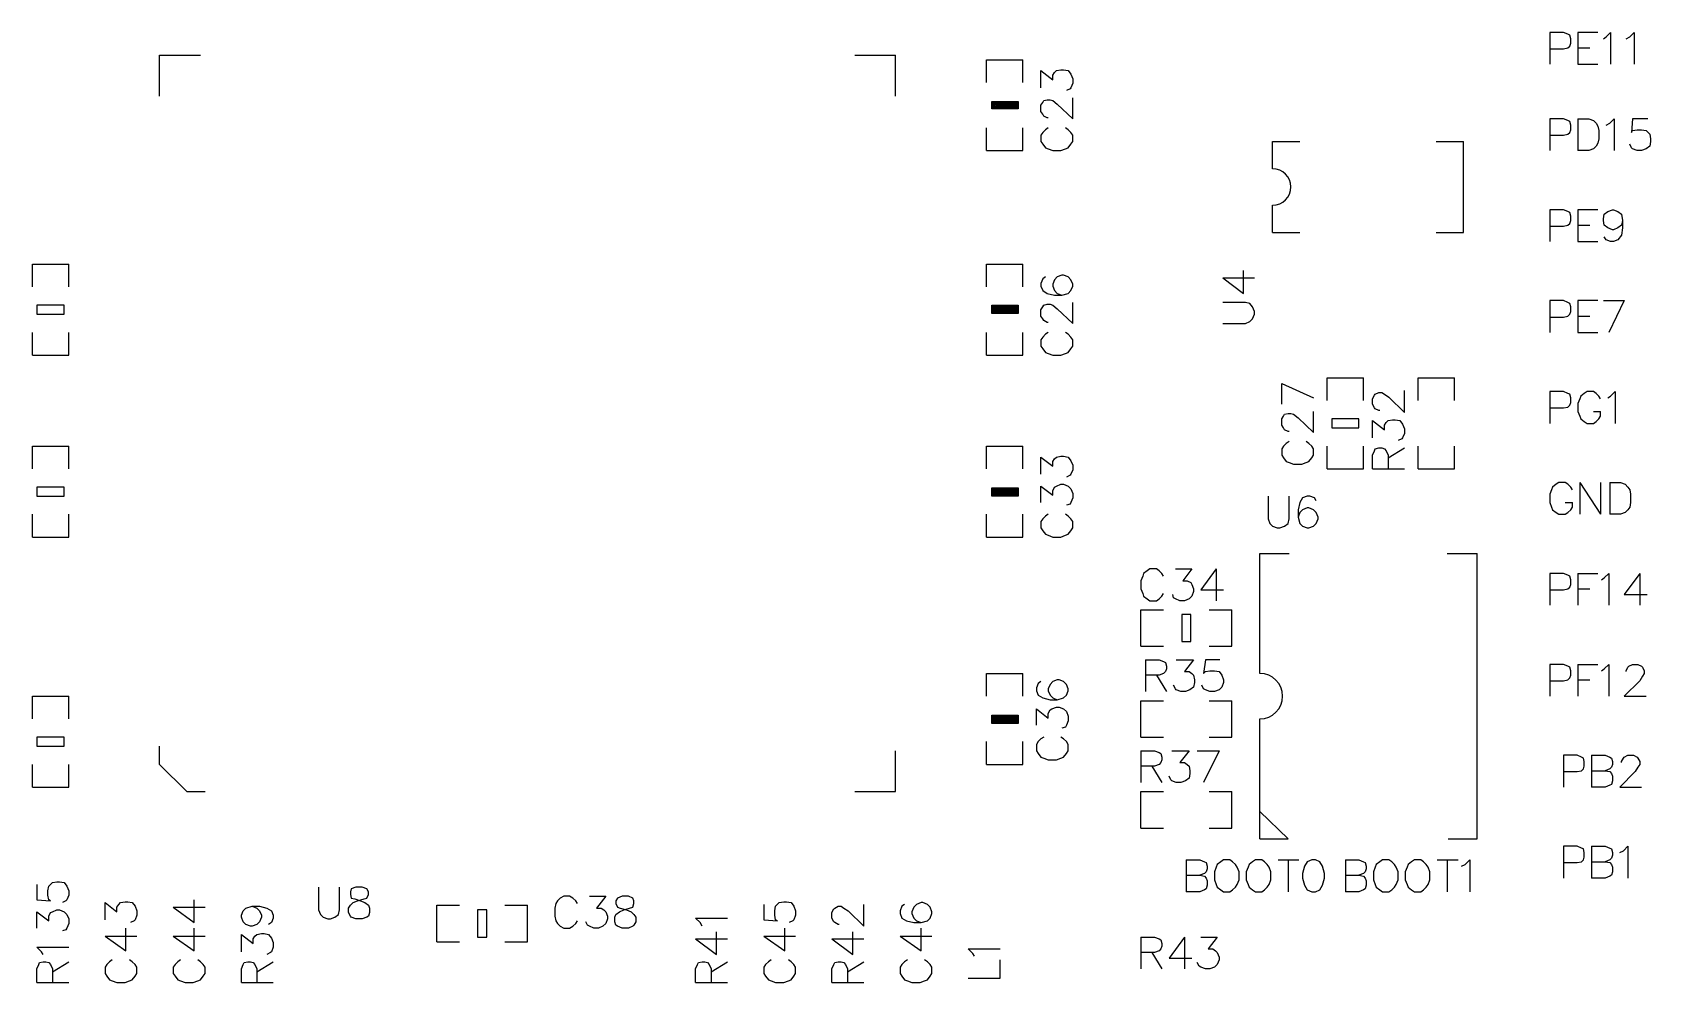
# Model space of a CAD drawing. Extents: x -0.24 to 4.91, y -0.23 to 6.58.
# Drawn here: x 1.48 to 3.261, y 3.41 to 4.455 of the extents above; entities that cross this region are included whole.
import ezdxf

# ---------------------------------------------------------------- set-up
doc = ezdxf.new("R2010")
doc.units = 0
doc.layers.get('0').update_dxf_attribs({"linetype": 'CONTINUOUS'})
doc.layers.add('mb672d', color=1, linetype='CONTINUOUS')

# ---------------------------------------------------------------- blocks, each defined once
blk = doc.blocks.new('D99')
blk.add_lwpolyline([(-0.005, -0.015), (0.005, -0.015), (0.005, 0.015), (-0.005, 0.015)], close=True)
blk = doc.blocks.new('D100')
blk.add_lwpolyline([(-0.015, -0.005), (0.015, -0.005), (0.015, 0.005), (-0.015, 0.005)], close=True)

msp = doc.modelspace()

# ---------------------------------------------------------------- linework, layer by layer
at = {"layer": 'mb672d', "color": 5}
for points in [[(3.15, 4.437), (3.165, 4.437), (3.17, 4.438), (3.172, 4.44), (3.173, 4.443), (3.173, 4.448), (3.172, 4.452), (3.17, 4.453), (3.165, 4.455), (3.15, 4.455), (3.15, 4.42)], [(3.203, 4.455), (3.181, 4.455), (3.181, 4.42), (3.203, 4.42)], [(3.209, 4.448), (3.212, 4.45), (3.217, 4.455), (3.217, 4.42)], [(3.234, 4.448), (3.238, 4.45), (3.243, 4.455), (3.243, 4.42)], [(3.181, 4.438), (3.194, 4.438)], [(1.62, 4.385), (1.62, 4.43), (1.665, 4.43)], [(2.385, 4.43), (2.43, 4.43)], [(2.43, 4.385), (2.43, 4.43)], [(2.53, 4.4), (2.53, 4.425), (2.57, 4.425)], [(2.57, 4.4), (2.57, 4.425)], [(2.59, 4.394), (2.59, 4.413), (2.603, 4.403), (2.603, 4.408), (2.605, 4.411), (2.607, 4.413), (2.612, 4.414), (2.615, 4.414), (2.62, 4.413), (2.623, 4.409), (2.625, 4.404), (2.625, 4.399), (2.623, 4.394), (2.622, 4.393), (2.618, 4.391)], [(2.598, 4.361), (2.597, 4.361), (2.593, 4.363), (2.592, 4.365), (2.59, 4.368), (2.59, 4.375), (2.592, 4.378), (2.593, 4.38), (2.597, 4.381), (2.6, 4.381), (2.603, 4.38), (2.608, 4.376), (2.625, 4.36), (2.625, 4.383)], [(2.536, 4.371), (2.536, 4.379), (2.565, 4.379), (2.565, 4.371), (2.536, 4.371)], [(2.536, 4.371), (2.536, 4.379), (2.564, 4.379), (2.564, 4.371), (2.536, 4.371)], [(2.537, 4.372), (2.537, 4.378), (2.563, 4.378), (2.563, 4.372), (2.537, 4.372)], [(2.538, 4.373), (2.538, 4.377), (2.562, 4.377), (2.562, 4.373), (2.538, 4.373)], [(2.539, 4.374), (2.539, 4.376), (2.561, 4.376), (2.561, 4.374), (2.539, 4.374)], [(2.54, 4.374), (2.559, 4.376)], [(2.54, 4.375), (2.54, 4.375), (2.56, 4.375), (2.56, 4.375), (2.54, 4.375)], [(2.53, 4.325), (2.53, 4.35)], [(2.57, 4.325), (2.57, 4.35)], [(2.598, 4.35), (2.595, 4.348), (2.592, 4.345), (2.59, 4.342), (2.59, 4.335), (2.592, 4.332), (2.595, 4.328), (2.598, 4.327), (2.603, 4.325), (2.612, 4.325), (2.617, 4.327), (2.62, 4.328), (2.623, 4.332), (2.625, 4.335), (2.625, 4.342), (2.623, 4.345), (2.62, 4.348), (2.617, 4.35)], [(3.15, 4.342), (3.165, 4.342), (3.17, 4.343), (3.172, 4.345), (3.173, 4.348), (3.173, 4.353), (3.172, 4.357), (3.17, 4.358), (3.165, 4.36), (3.15, 4.36), (3.15, 4.325)], [(3.181, 4.36), (3.181, 4.325)], [(3.181, 4.36), (3.193, 4.36), (3.198, 4.358), (3.201, 4.355), (3.203, 4.352), (3.204, 4.347), (3.204, 4.338), (3.203, 4.333), (3.201, 4.33), (3.198, 4.327), (3.193, 4.325), (3.181, 4.325)], [(3.212, 4.353), (3.216, 4.355), (3.221, 4.36), (3.221, 4.325)], [(3.258, 4.36), (3.241, 4.36), (3.24, 4.345), (3.241, 4.347), (3.246, 4.348), (3.251, 4.348), (3.256, 4.347), (3.26, 4.343), (3.261, 4.338), (3.261, 4.335), (3.26, 4.33), (3.256, 4.327), (3.251, 4.325), (3.246, 4.325), (3.241, 4.327), (3.24, 4.328), (3.238, 4.332)], [(2.845, 4.335), (2.875, 4.335)], [(2.845, 4.305), (2.845, 4.335)], [(3.025, 4.335), (3.055, 4.335)], [(3.055, 4.235), (3.055, 4.335)], [(2.53, 4.325), (2.57, 4.325)], [(2.845, 4.235), (2.845, 4.265)], [(3.15, 4.242), (3.165, 4.242), (3.17, 4.243), (3.172, 4.245), (3.173, 4.248), (3.173, 4.253), (3.172, 4.257), (3.17, 4.258), (3.165, 4.26), (3.15, 4.26), (3.15, 4.225)], [(3.203, 4.26), (3.181, 4.26), (3.181, 4.225), (3.203, 4.225)], [(3.23, 4.248), (3.229, 4.243), (3.225, 4.24), (3.22, 4.238), (3.219, 4.238), (3.214, 4.24), (3.21, 4.243), (3.209, 4.248), (3.209, 4.25), (3.21, 4.255), (3.214, 4.258), (3.219, 4.26), (3.22, 4.26), (3.225, 4.258), (3.229, 4.255), (3.23, 4.248), (3.23, 4.24), (3.229, 4.232), (3.225, 4.227), (3.22, 4.225), (3.217, 4.225), (3.212, 4.227), (3.21, 4.23)], [(3.181, 4.243), (3.194, 4.243)], [(2.845, 4.235), (2.875, 4.235)], [(3.025, 4.235), (3.055, 4.235)], [(1.48, 4.175), (1.48, 4.2), (1.52, 4.2)], [(1.52, 4.175), (1.52, 4.2)], [(2.53, 4.2), (2.57, 4.2)], [(2.53, 4.175), (2.53, 4.2)], [(2.57, 4.175), (2.57, 4.2)], [(2.595, 4.186), (2.592, 4.184), (2.59, 4.179), (2.59, 4.176), (2.592, 4.171), (2.597, 4.168), (2.605, 4.166), (2.613, 4.166), (2.62, 4.168), (2.623, 4.171), (2.625, 4.176), (2.625, 4.178), (2.623, 4.183), (2.62, 4.186), (2.615, 4.188), (2.613, 4.188), (2.608, 4.186), (2.605, 4.183), (2.603, 4.178), (2.603, 4.176), (2.605, 4.171), (2.608, 4.168), (2.613, 4.166)], [(2.79, 4.185), (2.813, 4.168), (2.813, 4.193)], [(2.79, 4.185), (2.825, 4.185)], [(2.536, 4.146), (2.536, 4.155), (2.565, 4.155), (2.565, 4.146), (2.536, 4.146)], [(2.536, 4.146), (2.536, 4.154), (2.564, 4.154), (2.564, 4.146), (2.536, 4.146)], [(2.537, 4.147), (2.537, 4.153), (2.563, 4.153), (2.563, 4.147), (2.537, 4.147)], [(2.538, 4.148), (2.538, 4.152), (2.562, 4.152), (2.562, 4.148), (2.538, 4.148)], [(2.539, 4.149), (2.539, 4.151), (2.561, 4.151), (2.561, 4.149), (2.539, 4.149)], [(2.54, 4.15), (2.54, 4.15), (2.56, 4.15), (2.56, 4.15), (2.54, 4.15)], [(2.54, 4.149), (2.559, 4.15)], [(2.598, 4.136), (2.597, 4.136), (2.593, 4.138), (2.592, 4.14), (2.59, 4.143), (2.59, 4.15), (2.592, 4.153), (2.593, 4.155), (2.597, 4.156), (2.6, 4.156), (2.603, 4.155), (2.608, 4.151), (2.625, 4.135), (2.625, 4.158)], [(2.79, 4.135), (2.815, 4.135), (2.82, 4.137), (2.823, 4.14), (2.825, 4.145), (2.825, 4.148), (2.823, 4.153), (2.82, 4.157), (2.815, 4.158), (2.79, 4.158)], [(3.15, 4.142), (3.165, 4.142), (3.17, 4.143), (3.172, 4.145), (3.173, 4.148), (3.173, 4.153), (3.172, 4.157), (3.17, 4.158), (3.165, 4.16), (3.15, 4.16), (3.15, 4.125)], [(3.203, 4.16), (3.181, 4.16), (3.181, 4.125), (3.203, 4.125)], [(3.209, 4.16), (3.232, 4.16)], [(3.232, 4.16), (3.215, 4.125)], [(3.181, 4.143), (3.194, 4.143)], [(1.48, 4.1), (1.48, 4.125)], [(1.52, 4.1), (1.52, 4.125)], [(2.53, 4.1), (2.53, 4.125)], [(2.53, 4.1), (2.57, 4.1), (2.57, 4.125)], [(2.598, 4.125), (2.595, 4.123), (2.592, 4.12), (2.59, 4.117), (2.59, 4.11), (2.592, 4.107), (2.595, 4.103), (2.598, 4.102), (2.603, 4.1), (2.612, 4.1), (2.617, 4.102), (2.62, 4.103), (2.623, 4.107), (2.625, 4.11), (2.625, 4.117), (2.623, 4.12), (2.62, 4.123), (2.617, 4.125)], [(1.48, 4.1), (1.52, 4.1)], [(2.855, 4.069), (2.89, 4.053)], [(2.855, 4.046), (2.855, 4.069)], [(2.905, 4.05), (2.905, 4.075), (2.945, 4.075)], [(2.945, 4.05), (2.945, 4.075)], [(2.963, 4.039), (2.962, 4.039), (2.958, 4.041), (2.957, 4.042), (2.955, 4.046), (2.955, 4.052), (2.957, 4.056), (2.958, 4.057), (2.962, 4.059), (2.965, 4.059), (2.968, 4.057), (2.973, 4.054), (2.99, 4.037), (2.99, 4.061)], [(3.005, 4.05), (3.005, 4.075), (3.045, 4.075)], [(3.045, 4.05), (3.045, 4.075)], [(3.15, 4.042), (3.165, 4.042), (3.17, 4.043), (3.172, 4.045), (3.173, 4.048), (3.173, 4.053), (3.172, 4.057), (3.17, 4.058), (3.165, 4.06), (3.15, 4.06), (3.15, 4.025)], [(3.206, 4.052), (3.204, 4.055), (3.201, 4.058), (3.198, 4.06), (3.191, 4.06), (3.188, 4.058), (3.184, 4.055), (3.183, 4.052), (3.181, 4.047), (3.181, 4.038), (3.183, 4.033), (3.184, 4.03), (3.188, 4.027), (3.191, 4.025), (3.198, 4.025), (3.201, 4.027), (3.204, 4.03), (3.206, 4.033), (3.206, 4.038)], [(3.214, 4.053), (3.217, 4.055), (3.222, 4.06), (3.222, 4.025)], [(2.863, 4.016), (2.862, 4.016), (2.858, 4.018), (2.857, 4.02), (2.855, 4.023), (2.855, 4.03), (2.857, 4.033), (2.858, 4.035), (2.862, 4.036), (2.865, 4.036), (2.868, 4.035), (2.873, 4.031), (2.89, 4.015), (2.89, 4.038)], [(2.955, 4.009), (2.955, 4.028), (2.968, 4.018), (2.968, 4.023), (2.97, 4.026), (2.972, 4.028), (2.977, 4.029), (2.98, 4.029), (2.985, 4.028), (2.988, 4.024), (2.99, 4.019), (2.99, 4.014), (2.988, 4.009), (2.987, 4.008), (2.983, 4.006)], [(3.198, 4.038), (3.206, 4.038)], [(1.48, 3.975), (1.48, 4), (1.52, 4)], [(1.52, 3.975), (1.52, 4)], [(2.53, 4), (2.57, 4)], [(2.53, 3.975), (2.53, 4)], [(2.57, 3.975), (2.57, 4)], [(2.863, 4.005), (2.86, 4.003), (2.857, 4), (2.855, 3.997), (2.855, 3.99), (2.857, 3.987), (2.86, 3.983), (2.863, 3.982), (2.868, 3.98), (2.877, 3.98), (2.882, 3.982), (2.885, 3.983), (2.888, 3.987), (2.89, 3.99), (2.89, 3.997), (2.888, 4), (2.885, 4.003), (2.882, 4.005)], [(2.905, 3.975), (2.905, 4)], [(2.945, 3.975), (2.945, 4)], [(2.955, 3.975), (2.955, 3.99), (2.957, 3.995), (2.958, 3.997), (2.962, 3.998), (2.965, 3.998), (2.968, 3.997), (2.97, 3.995), (2.972, 3.99), (2.972, 3.975)], [(2.972, 3.987), (2.99, 3.998)], [(3.005, 3.975), (3.005, 4)], [(3.045, 3.975), (3.045, 4)], [(2.59, 3.969), (2.59, 3.988), (2.603, 3.978), (2.603, 3.983), (2.605, 3.986), (2.607, 3.988), (2.612, 3.989), (2.615, 3.989), (2.62, 3.988), (2.623, 3.984), (2.625, 3.979), (2.625, 3.974), (2.623, 3.969), (2.622, 3.968), (2.618, 3.966)], [(2.905, 3.975), (2.945, 3.975)], [(2.955, 3.975), (2.99, 3.975)], [(3.005, 3.975), (3.045, 3.975)], [(2.536, 3.945), (2.536, 3.954), (2.565, 3.954), (2.565, 3.945), (2.536, 3.945)], [(2.536, 3.946), (2.536, 3.954), (2.564, 3.954), (2.564, 3.946), (2.536, 3.946)], [(2.59, 3.938), (2.59, 3.956), (2.603, 3.946), (2.603, 3.951), (2.605, 3.955), (2.607, 3.956), (2.612, 3.958), (2.615, 3.958), (2.62, 3.956), (2.623, 3.953), (2.625, 3.948), (2.625, 3.943), (2.623, 3.938), (2.622, 3.936), (2.618, 3.935)], [(3.175, 3.952), (3.173, 3.955), (3.17, 3.958), (3.167, 3.96), (3.16, 3.96), (3.157, 3.958), (3.153, 3.955), (3.152, 3.952), (3.15, 3.947), (3.15, 3.938), (3.152, 3.933), (3.153, 3.93), (3.157, 3.927), (3.16, 3.925), (3.167, 3.925), (3.17, 3.927), (3.173, 3.93), (3.175, 3.933), (3.175, 3.938)], [(3.183, 3.96), (3.183, 3.925)], [(3.183, 3.96), (3.206, 3.925)], [(3.206, 3.96), (3.206, 3.925)], [(3.216, 3.96), (3.216, 3.925)], [(3.216, 3.96), (3.228, 3.96), (3.233, 3.958), (3.236, 3.955), (3.238, 3.952), (3.239, 3.947), (3.239, 3.938), (3.238, 3.933), (3.236, 3.93), (3.233, 3.927), (3.228, 3.925), (3.216, 3.925)], [(2.537, 3.947), (2.537, 3.953), (2.563, 3.953), (2.563, 3.947), (2.537, 3.947)], [(2.538, 3.948), (2.538, 3.952), (2.562, 3.952), (2.562, 3.948), (2.538, 3.948)], [(2.539, 3.949), (2.539, 3.951), (2.561, 3.951), (2.561, 3.949), (2.539, 3.949)], [(2.54, 3.95), (2.559, 3.951)], [(2.54, 3.95), (2.54, 3.95), (2.56, 3.95), (2.56, 3.95), (2.54, 3.95)], [(2.84, 3.945), (2.84, 3.92), (2.842, 3.915), (2.845, 3.912), (2.85, 3.91), (2.853, 3.91), (2.858, 3.912), (2.862, 3.915), (2.863, 3.92), (2.863, 3.945)], [(2.893, 3.94), (2.891, 3.943), (2.886, 3.945), (2.883, 3.945), (2.878, 3.943), (2.875, 3.938), (2.873, 3.93), (2.873, 3.922), (2.875, 3.915), (2.878, 3.912), (2.883, 3.91), (2.885, 3.91), (2.89, 3.912), (2.893, 3.915), (2.895, 3.92), (2.895, 3.922), (2.893, 3.927), (2.89, 3.93), (2.885, 3.932), (2.883, 3.932), (2.878, 3.93), (2.875, 3.927), (2.873, 3.922)], [(3.167, 3.938), (3.175, 3.938)], [(1.48, 3.9), (1.48, 3.925)], [(1.52, 3.9), (1.52, 3.925)], [(2.53, 3.9), (2.53, 3.925)], [(2.53, 3.9), (2.57, 3.9), (2.57, 3.925)], [(2.598, 3.925), (2.595, 3.923), (2.592, 3.92), (2.59, 3.917), (2.59, 3.91), (2.592, 3.907), (2.595, 3.903), (2.598, 3.902), (2.603, 3.9), (2.612, 3.9), (2.617, 3.902), (2.62, 3.903), (2.623, 3.907), (2.625, 3.91), (2.625, 3.917), (2.623, 3.92), (2.62, 3.923), (2.617, 3.925)], [(1.48, 3.9), (1.52, 3.9)], [(2.725, 3.857), (2.723, 3.86), (2.72, 3.863), (2.717, 3.865), (2.71, 3.865), (2.707, 3.863), (2.703, 3.86), (2.702, 3.857), (2.7, 3.852), (2.7, 3.843), (2.702, 3.838), (2.703, 3.835), (2.707, 3.832), (2.71, 3.83), (2.717, 3.83), (2.72, 3.832), (2.723, 3.835), (2.725, 3.838)], [(2.738, 3.865), (2.756, 3.865), (2.746, 3.852), (2.751, 3.852), (2.755, 3.85), (2.756, 3.848), (2.758, 3.843), (2.758, 3.84), (2.756, 3.835), (2.753, 3.832), (2.748, 3.83), (2.743, 3.83), (2.738, 3.832), (2.736, 3.833), (2.735, 3.837)], [(2.783, 3.865), (2.766, 3.842), (2.791, 3.842)], [(2.783, 3.865), (2.783, 3.83)], [(2.831, 3.75), (2.831, 3.882)], [(2.831, 3.882), (2.863, 3.882)], [(3.037, 3.882), (3.07, 3.882)], [(3.038, 3.568), (3.07, 3.568), (3.07, 3.882)], [(3.15, 3.842), (3.165, 3.842), (3.17, 3.843), (3.172, 3.845), (3.173, 3.848), (3.173, 3.853), (3.172, 3.857), (3.17, 3.858), (3.165, 3.86), (3.15, 3.86), (3.15, 3.825)], [(3.181, 3.86), (3.181, 3.825)], [(3.181, 3.86), (3.203, 3.86)], [(3.207, 3.853), (3.21, 3.855), (3.215, 3.86), (3.215, 3.825)], [(3.249, 3.86), (3.232, 3.837), (3.257, 3.837)], [(3.249, 3.86), (3.249, 3.825)], [(3.181, 3.843), (3.194, 3.843)], [(2.7, 3.78), (2.7, 3.82), (2.725, 3.82)], [(2.775, 3.82), (2.8, 3.82)], [(2.8, 3.78), (2.8, 3.82)], [(2.7, 3.78), (2.725, 3.78)], [(2.775, 3.78), (2.8, 3.78)], [(2.705, 3.765), (2.705, 3.73)], [(2.705, 3.765), (2.72, 3.765), (2.725, 3.763), (2.727, 3.762), (2.728, 3.758), (2.728, 3.755), (2.727, 3.752), (2.725, 3.75), (2.72, 3.748), (2.705, 3.748)], [(2.739, 3.765), (2.758, 3.765), (2.748, 3.752), (2.753, 3.752), (2.756, 3.75), (2.758, 3.748), (2.759, 3.743), (2.759, 3.74), (2.758, 3.735), (2.754, 3.732), (2.749, 3.73), (2.744, 3.73), (2.739, 3.732), (2.738, 3.733), (2.736, 3.737)], [(2.787, 3.765), (2.771, 3.765), (2.769, 3.75), (2.771, 3.752), (2.776, 3.753), (2.781, 3.753), (2.786, 3.752), (2.789, 3.748), (2.791, 3.743), (2.791, 3.74), (2.789, 3.735), (2.786, 3.732), (2.781, 3.73), (2.776, 3.73), (2.771, 3.732), (2.769, 3.733), (2.767, 3.737)], [(3.15, 3.742), (3.165, 3.742), (3.17, 3.743), (3.172, 3.745), (3.173, 3.748), (3.173, 3.753), (3.172, 3.757), (3.17, 3.758), (3.165, 3.76), (3.15, 3.76), (3.15, 3.725)], [(3.181, 3.76), (3.181, 3.725)], [(3.181, 3.76), (3.203, 3.76)], [(3.207, 3.753), (3.21, 3.755), (3.215, 3.76), (3.215, 3.725)], [(3.234, 3.752), (3.234, 3.753), (3.236, 3.757), (3.237, 3.758), (3.241, 3.76), (3.247, 3.76), (3.251, 3.758), (3.252, 3.757), (3.254, 3.753), (3.254, 3.75), (3.252, 3.747), (3.249, 3.742), (3.232, 3.725), (3.256, 3.725)], [(2.53, 3.725), (2.53, 3.75), (2.57, 3.75)], [(2.57, 3.725), (2.57, 3.75)], [(2.59, 3.741), (2.587, 3.739), (2.585, 3.734), (2.585, 3.731), (2.587, 3.726), (2.592, 3.723), (2.6, 3.721), (2.608, 3.721), (2.615, 3.723), (2.618, 3.726), (2.62, 3.731), (2.62, 3.733), (2.618, 3.738), (2.615, 3.741), (2.61, 3.743), (2.608, 3.743), (2.603, 3.741), (2.6, 3.738), (2.598, 3.733), (2.598, 3.731), (2.6, 3.726), (2.603, 3.723), (2.608, 3.721)], [(2.717, 3.748), (2.728, 3.73)], [(3.181, 3.743), (3.194, 3.743)], [(1.48, 3.725), (1.52, 3.725)], [(1.48, 3.7), (1.48, 3.725)], [(1.52, 3.7), (1.52, 3.725)], [(2.585, 3.693), (2.585, 3.711), (2.598, 3.701), (2.598, 3.706), (2.6, 3.71), (2.602, 3.711), (2.607, 3.713), (2.61, 3.713), (2.615, 3.711), (2.618, 3.708), (2.62, 3.703), (2.62, 3.698), (2.618, 3.693), (2.617, 3.691), (2.613, 3.69)], [(2.7, 3.68), (2.7, 3.72), (2.725, 3.72)], [(2.775, 3.72), (2.8, 3.72)], [(2.8, 3.68), (2.8, 3.72)], [(2.536, 3.695), (2.536, 3.704), (2.565, 3.704), (2.565, 3.695), (2.536, 3.695)], [(2.536, 3.696), (2.536, 3.704), (2.564, 3.704), (2.564, 3.696), (2.536, 3.696)], [(2.537, 3.697), (2.537, 3.703), (2.563, 3.703), (2.563, 3.697), (2.537, 3.697)], [(2.538, 3.698), (2.538, 3.702), (2.562, 3.702), (2.562, 3.698), (2.538, 3.698)], [(2.539, 3.699), (2.539, 3.701), (2.561, 3.701), (2.561, 3.699), (2.539, 3.699)], [(2.54, 3.7), (2.559, 3.701)], [(2.54, 3.7), (2.54, 3.7), (2.56, 3.7), (2.56, 3.7), (2.54, 3.7)], [(2.831, 3.568), (2.831, 3.7)], [(1.62, 3.65), (1.62, 3.67)], [(2.53, 3.65), (2.53, 3.675)], [(2.57, 3.65), (2.57, 3.675)], [(2.593, 3.68), (2.59, 3.678), (2.587, 3.675), (2.585, 3.672), (2.585, 3.665), (2.587, 3.662), (2.59, 3.658), (2.593, 3.657), (2.598, 3.655), (2.607, 3.655), (2.612, 3.657), (2.615, 3.658), (2.618, 3.662), (2.62, 3.665), (2.62, 3.672), (2.618, 3.675), (2.615, 3.678), (2.612, 3.68)], [(2.7, 3.68), (2.725, 3.68)], [(2.775, 3.68), (2.8, 3.68)], [(2.43, 3.62), (2.43, 3.665)], [(2.7, 3.665), (2.7, 3.63)], [(2.7, 3.665), (2.715, 3.665), (2.72, 3.663), (2.722, 3.662), (2.723, 3.658), (2.723, 3.655), (2.722, 3.652), (2.72, 3.65), (2.715, 3.648), (2.7, 3.648)], [(2.734, 3.665), (2.753, 3.665), (2.743, 3.652), (2.748, 3.652), (2.751, 3.65), (2.753, 3.648), (2.754, 3.643), (2.754, 3.64), (2.753, 3.635), (2.749, 3.632), (2.744, 3.63), (2.739, 3.63), (2.734, 3.632), (2.733, 3.633), (2.731, 3.637)], [(2.762, 3.665), (2.786, 3.665)], [(2.786, 3.665), (2.769, 3.63)], [(3.165, 3.642), (3.18, 3.642), (3.185, 3.643), (3.187, 3.645), (3.188, 3.648), (3.188, 3.653), (3.187, 3.657), (3.185, 3.658), (3.18, 3.66), (3.165, 3.66), (3.165, 3.625)], [(3.196, 3.66), (3.196, 3.625)], [(3.196, 3.66), (3.211, 3.66), (3.216, 3.658), (3.218, 3.657), (3.219, 3.653), (3.219, 3.65), (3.218, 3.647), (3.216, 3.645), (3.211, 3.643)], [(3.229, 3.652), (3.229, 3.653), (3.231, 3.657), (3.232, 3.658), (3.236, 3.66), (3.242, 3.66), (3.246, 3.658), (3.247, 3.657), (3.249, 3.653), (3.249, 3.65), (3.247, 3.647), (3.244, 3.642), (3.227, 3.625), (3.251, 3.625)], [(1.48, 3.625), (1.48, 3.65)], [(1.48, 3.625), (1.52, 3.625), (1.52, 3.65)], [(1.62, 3.65), (1.65, 3.62), (1.67, 3.62)], [(2.53, 3.65), (2.57, 3.65)], [(2.712, 3.648), (2.723, 3.63)], [(3.196, 3.643), (3.211, 3.643), (3.216, 3.642), (3.218, 3.64), (3.219, 3.637), (3.219, 3.632), (3.218, 3.628), (3.216, 3.627), (3.211, 3.625), (3.196, 3.625)], [(2.385, 3.62), (2.43, 3.62)], [(2.43, 3.62), (2.43, 3.625)], [(2.7, 3.58), (2.7, 3.62), (2.725, 3.62)], [(2.775, 3.62), (2.8, 3.62)], [(2.8, 3.58), (2.8, 3.62)], [(2.831, 3.598), (2.862, 3.568)], [(2.7, 3.58), (2.725, 3.58)], [(2.775, 3.58), (2.8, 3.58)], [(2.831, 3.568), (2.862, 3.568)], [(2.75, 3.545), (2.75, 3.51)], [(2.75, 3.545), (2.765, 3.545), (2.77, 3.543), (2.772, 3.542), (2.773, 3.538), (2.773, 3.535), (2.772, 3.532), (2.77, 3.53), (2.765, 3.528)], [(2.791, 3.545), (2.788, 3.543), (2.784, 3.54), (2.783, 3.537), (2.781, 3.532), (2.781, 3.523), (2.783, 3.518), (2.784, 3.515), (2.788, 3.512), (2.791, 3.51), (2.798, 3.51), (2.801, 3.512), (2.804, 3.515), (2.806, 3.518), (2.808, 3.523), (2.808, 3.532), (2.806, 3.537), (2.804, 3.54), (2.801, 3.543), (2.798, 3.545), (2.791, 3.545)], [(2.826, 3.545), (2.823, 3.543), (2.819, 3.54), (2.818, 3.537), (2.816, 3.532), (2.816, 3.523), (2.818, 3.518), (2.819, 3.515), (2.823, 3.512), (2.826, 3.51), (2.833, 3.51), (2.836, 3.512), (2.839, 3.515), (2.841, 3.518), (2.843, 3.523), (2.843, 3.532), (2.841, 3.537), (2.839, 3.54), (2.836, 3.543), (2.833, 3.545), (2.826, 3.545)], [(2.851, 3.545), (2.874, 3.545)], [(2.862, 3.545), (2.862, 3.51)], [(2.888, 3.545), (2.883, 3.543), (2.88, 3.538), (2.878, 3.53), (2.878, 3.525), (2.88, 3.517), (2.883, 3.512), (2.888, 3.51), (2.892, 3.51), (2.897, 3.512), (2.9, 3.517), (2.902, 3.525), (2.902, 3.53), (2.9, 3.538), (2.897, 3.543), (2.892, 3.545), (2.888, 3.545)], [(2.925, 3.545), (2.925, 3.51)], [(2.925, 3.545), (2.94, 3.545), (2.945, 3.543), (2.947, 3.542), (2.948, 3.538), (2.948, 3.535), (2.947, 3.532), (2.945, 3.53), (2.94, 3.528)], [(2.966, 3.545), (2.963, 3.543), (2.959, 3.54), (2.958, 3.537), (2.956, 3.532), (2.956, 3.523), (2.958, 3.518), (2.959, 3.515), (2.963, 3.512), (2.966, 3.51), (2.973, 3.51), (2.976, 3.512), (2.979, 3.515), (2.981, 3.518), (2.983, 3.523), (2.983, 3.532), (2.981, 3.537), (2.979, 3.54), (2.976, 3.543), (2.973, 3.545), (2.966, 3.545)], [(3.001, 3.545), (2.998, 3.543), (2.994, 3.54), (2.993, 3.537), (2.991, 3.532), (2.991, 3.523), (2.993, 3.518), (2.994, 3.515), (2.998, 3.512), (3.001, 3.51), (3.008, 3.51), (3.011, 3.512), (3.014, 3.515), (3.016, 3.518), (3.018, 3.523), (3.018, 3.532), (3.016, 3.537), (3.014, 3.54), (3.011, 3.543), (3.008, 3.545), (3.001, 3.545)], [(3.026, 3.545), (3.049, 3.545)], [(3.037, 3.545), (3.037, 3.51)], [(3.053, 3.538), (3.057, 3.54), (3.062, 3.545), (3.062, 3.51)], [(3.165, 3.542), (3.18, 3.542), (3.185, 3.543), (3.187, 3.545), (3.188, 3.548), (3.188, 3.553), (3.187, 3.557), (3.185, 3.558), (3.18, 3.56), (3.165, 3.56), (3.165, 3.525)], [(3.196, 3.56), (3.196, 3.525)], [(3.196, 3.56), (3.211, 3.56), (3.216, 3.558), (3.218, 3.557), (3.219, 3.553), (3.219, 3.55), (3.218, 3.547), (3.216, 3.545), (3.211, 3.543)], [(3.227, 3.553), (3.231, 3.555), (3.236, 3.56), (3.236, 3.525)], [(2.75, 3.528), (2.765, 3.528), (2.77, 3.527), (2.772, 3.525), (2.773, 3.522), (2.773, 3.517), (2.772, 3.513), (2.77, 3.512), (2.765, 3.51), (2.75, 3.51)], [(2.925, 3.528), (2.94, 3.528), (2.945, 3.527), (2.947, 3.525), (2.948, 3.522), (2.948, 3.517), (2.947, 3.513), (2.945, 3.512), (2.94, 3.51), (2.925, 3.51)], [(3.196, 3.543), (3.211, 3.543), (3.216, 3.542), (3.218, 3.54), (3.219, 3.537), (3.219, 3.532), (3.218, 3.528), (3.216, 3.527), (3.211, 3.525), (3.196, 3.525)], [(1.485, 3.518), (1.485, 3.501), (1.5, 3.5), (1.498, 3.501), (1.497, 3.506), (1.497, 3.511), (1.498, 3.516), (1.502, 3.52), (1.507, 3.521), (1.51, 3.521), (1.515, 3.52), (1.518, 3.516), (1.52, 3.511), (1.52, 3.506), (1.518, 3.501), (1.517, 3.5), (1.513, 3.498)], [(1.795, 3.515), (1.795, 3.49), (1.797, 3.485), (1.8, 3.482), (1.805, 3.48), (1.808, 3.48), (1.813, 3.482), (1.817, 3.485), (1.818, 3.49), (1.818, 3.515)], [(1.836, 3.515), (1.831, 3.513), (1.83, 3.51), (1.83, 3.507), (1.831, 3.503), (1.835, 3.502), (1.841, 3.5), (1.846, 3.498), (1.85, 3.495), (1.851, 3.492), (1.851, 3.487), (1.85, 3.483), (1.848, 3.482), (1.843, 3.48), (1.836, 3.48), (1.831, 3.482), (1.83, 3.483), (1.828, 3.487), (1.828, 3.492), (1.83, 3.495), (1.833, 3.498), (1.838, 3.5), (1.845, 3.502), (1.848, 3.503), (1.85, 3.507), (1.85, 3.51), (1.848, 3.513), (1.843, 3.515), (1.836, 3.515)], [(1.56, 3.479), (1.56, 3.498), (1.573, 3.488), (1.573, 3.493), (1.575, 3.496), (1.577, 3.498), (1.582, 3.499), (1.585, 3.499), (1.59, 3.498), (1.593, 3.494), (1.595, 3.489), (1.595, 3.484), (1.593, 3.479), (1.592, 3.478), (1.588, 3.476)], [(1.635, 3.493), (1.658, 3.476), (1.658, 3.501)], [(1.635, 3.493), (1.67, 3.493)], [(1.722, 3.494), (1.727, 3.492), (1.73, 3.489), (1.732, 3.484), (1.732, 3.482), (1.73, 3.477), (1.727, 3.474), (1.722, 3.472), (1.72, 3.472), (1.715, 3.474), (1.712, 3.477), (1.71, 3.482), (1.71, 3.484), (1.712, 3.489), (1.715, 3.492), (1.722, 3.494), (1.73, 3.494), (1.738, 3.492), (1.743, 3.489), (1.745, 3.484), (1.745, 3.481), (1.743, 3.476), (1.74, 3.474)], [(1.925, 3.455), (1.925, 3.495), (1.95, 3.495)], [(2, 3.495), (2.025, 3.495)], [(2.025, 3.455), (2.025, 3.495)], [(2.08, 3.497), (2.078, 3.5), (2.075, 3.503), (2.071, 3.505), (2.065, 3.505), (2.061, 3.503), (2.058, 3.5), (2.056, 3.497), (2.055, 3.492), (2.055, 3.483), (2.056, 3.478), (2.058, 3.475), (2.061, 3.472), (2.065, 3.47), (2.071, 3.47), (2.075, 3.472), (2.078, 3.475), (2.08, 3.478)], [(2.093, 3.505), (2.111, 3.505), (2.101, 3.492), (2.106, 3.492), (2.109, 3.49), (2.111, 3.488), (2.113, 3.483), (2.113, 3.48), (2.111, 3.475), (2.108, 3.472), (2.103, 3.47), (2.098, 3.47), (2.093, 3.472), (2.091, 3.473), (2.089, 3.477)], [(2.129, 3.505), (2.124, 3.503), (2.122, 3.5), (2.122, 3.497), (2.124, 3.493), (2.127, 3.492), (2.134, 3.49), (2.139, 3.488), (2.142, 3.485), (2.144, 3.482), (2.144, 3.477), (2.142, 3.473), (2.141, 3.472), (2.136, 3.47), (2.129, 3.47), (2.124, 3.472), (2.122, 3.473), (2.121, 3.477), (2.121, 3.482), (2.122, 3.485), (2.126, 3.488), (2.131, 3.49), (2.137, 3.492), (2.141, 3.493), (2.142, 3.497), (2.142, 3.5), (2.141, 3.503), (2.136, 3.505), (2.129, 3.505)], [(2.285, 3.496), (2.285, 3.479), (2.3, 3.478), (2.298, 3.479), (2.297, 3.484), (2.297, 3.489), (2.298, 3.494), (2.302, 3.498), (2.307, 3.499), (2.31, 3.499), (2.315, 3.498), (2.318, 3.494), (2.32, 3.489), (2.32, 3.484), (2.318, 3.479), (2.317, 3.478), (2.313, 3.476)], [(2.368, 3.474), (2.367, 3.474), (2.363, 3.476), (2.362, 3.477), (2.36, 3.481), (2.36, 3.487), (2.362, 3.491), (2.363, 3.492), (2.367, 3.494), (2.37, 3.494), (2.373, 3.492), (2.378, 3.489), (2.395, 3.472), (2.395, 3.496)], [(2.44, 3.496), (2.437, 3.494), (2.435, 3.489), (2.435, 3.486), (2.437, 3.481), (2.442, 3.478), (2.45, 3.476), (2.458, 3.476), (2.465, 3.478), (2.468, 3.481), (2.47, 3.486), (2.47, 3.488), (2.468, 3.493), (2.465, 3.496), (2.46, 3.498), (2.458, 3.498), (2.453, 3.496), (2.45, 3.493), (2.448, 3.488), (2.448, 3.486), (2.45, 3.481), (2.453, 3.478), (2.458, 3.476)], [(1.485, 3.47), (1.485, 3.488), (1.498, 3.478), (1.498, 3.483), (1.5, 3.487), (1.502, 3.488), (1.507, 3.49), (1.51, 3.49), (1.515, 3.488), (1.518, 3.485), (1.52, 3.48), (1.52, 3.475), (1.518, 3.47), (1.517, 3.468), (1.513, 3.467)], [(2.217, 3.472), (2.215, 3.476), (2.21, 3.481), (2.245, 3.481)], [(1.56, 3.461), (1.583, 3.445), (1.583, 3.47)], [(1.56, 3.461), (1.595, 3.461)], [(1.635, 3.461), (1.658, 3.445), (1.658, 3.47)], [(1.635, 3.461), (1.67, 3.461)], [(1.71, 3.444), (1.71, 3.463), (1.723, 3.453), (1.723, 3.458), (1.725, 3.461), (1.727, 3.463), (1.732, 3.464), (1.735, 3.464), (1.74, 3.463), (1.743, 3.459), (1.745, 3.454), (1.745, 3.449), (1.743, 3.444), (1.742, 3.443), (1.738, 3.441)], [(2.21, 3.458), (2.233, 3.441), (2.233, 3.466)], [(2.21, 3.458), (2.245, 3.458)], [(2.285, 3.461), (2.308, 3.445), (2.308, 3.47)], [(2.285, 3.461), (2.32, 3.461)], [(2.36, 3.458), (2.383, 3.441), (2.383, 3.466)], [(2.36, 3.458), (2.395, 3.458)], [(2.435, 3.461), (2.458, 3.445), (2.458, 3.47)], [(2.435, 3.461), (2.47, 3.461)], [(2.7, 3.46), (2.7, 3.425)], [(2.7, 3.46), (2.715, 3.46), (2.72, 3.458), (2.722, 3.457), (2.723, 3.453), (2.723, 3.45), (2.722, 3.447), (2.72, 3.445), (2.715, 3.443), (2.7, 3.443)], [(2.748, 3.46), (2.731, 3.437), (2.756, 3.437)], [(2.748, 3.46), (2.748, 3.425)], [(2.766, 3.46), (2.784, 3.46), (2.774, 3.447), (2.779, 3.447), (2.782, 3.445), (2.784, 3.443), (2.786, 3.438), (2.786, 3.435), (2.784, 3.43), (2.781, 3.427), (2.776, 3.425), (2.771, 3.425), (2.766, 3.427), (2.764, 3.428), (2.762, 3.432)], [(1.492, 3.441), (1.49, 3.444), (1.485, 3.449), (1.52, 3.449)], [(1.925, 3.455), (1.95, 3.455)], [(2, 3.455), (2.025, 3.455)], [(2.517, 3.439), (2.515, 3.442), (2.51, 3.447), (2.545, 3.447)], [(2.712, 3.443), (2.723, 3.425)], [(1.485, 3.41), (1.485, 3.425), (1.487, 3.43), (1.488, 3.432), (1.492, 3.433), (1.495, 3.433), (1.498, 3.432), (1.5, 3.43), (1.502, 3.425), (1.502, 3.41)], [(1.502, 3.422), (1.52, 3.433)], [(1.568, 3.435), (1.565, 3.433), (1.562, 3.43), (1.56, 3.427), (1.56, 3.42), (1.562, 3.417), (1.565, 3.413), (1.568, 3.412), (1.573, 3.41), (1.582, 3.41), (1.587, 3.412), (1.59, 3.413), (1.593, 3.417), (1.595, 3.42), (1.595, 3.427), (1.593, 3.43), (1.59, 3.433), (1.587, 3.435)], [(1.643, 3.435), (1.64, 3.433), (1.637, 3.43), (1.635, 3.427), (1.635, 3.42), (1.637, 3.417), (1.64, 3.413), (1.643, 3.412), (1.648, 3.41), (1.657, 3.41), (1.662, 3.412), (1.665, 3.413), (1.668, 3.417), (1.67, 3.42), (1.67, 3.427), (1.668, 3.43), (1.665, 3.433), (1.662, 3.435)], [(1.71, 3.41), (1.71, 3.425), (1.712, 3.43), (1.713, 3.432), (1.717, 3.433), (1.72, 3.433), (1.723, 3.432), (1.725, 3.43), (1.727, 3.425), (1.727, 3.41)], [(1.727, 3.422), (1.745, 3.433)], [(2.21, 3.41), (2.21, 3.425), (2.212, 3.43), (2.213, 3.432), (2.217, 3.433), (2.22, 3.433), (2.223, 3.432), (2.225, 3.43), (2.227, 3.425), (2.227, 3.41)], [(2.227, 3.422), (2.245, 3.433)], [(2.293, 3.435), (2.29, 3.433), (2.287, 3.43), (2.285, 3.427), (2.285, 3.42), (2.287, 3.417), (2.29, 3.413), (2.293, 3.412), (2.298, 3.41), (2.307, 3.41), (2.312, 3.412), (2.315, 3.413), (2.318, 3.417), (2.32, 3.42), (2.32, 3.427), (2.318, 3.43), (2.315, 3.433), (2.312, 3.435)], [(2.36, 3.41), (2.36, 3.425), (2.362, 3.43), (2.363, 3.432), (2.367, 3.433), (2.37, 3.433), (2.373, 3.432), (2.375, 3.43), (2.377, 3.425), (2.377, 3.41)], [(2.377, 3.422), (2.395, 3.433)], [(2.443, 3.435), (2.44, 3.433), (2.437, 3.43), (2.435, 3.427), (2.435, 3.42), (2.437, 3.417), (2.44, 3.413), (2.443, 3.412), (2.448, 3.41), (2.457, 3.41), (2.462, 3.412), (2.465, 3.413), (2.468, 3.417), (2.47, 3.42), (2.47, 3.427), (2.468, 3.43), (2.465, 3.433), (2.462, 3.435)], [(2.51, 3.415), (2.545, 3.415), (2.545, 3.435)], [(1.485, 3.41), (1.52, 3.41)], [(1.71, 3.41), (1.745, 3.41)], [(2.21, 3.41), (2.245, 3.41)], [(2.36, 3.41), (2.395, 3.41)]]:
    msp.add_lwpolyline(points, dxfattribs=at)
for points in [[(2.845, 4.265), (2.845, 4.265), (2.845, 4.265, 1), (2.845, 4.305), (2.845, 4.305)], [(2.831, 3.7), (2.831, 3.7), (2.831, 3.7, 1), (2.831, 3.75), (2.831, 3.75)]]:
    msp.add_lwpolyline(points, format="xyb", dxfattribs=at)

# ---------------------------------------------------------------- block references
at = {"layer": 'mb672d'}
for name, p in [('D100', (1.5, 4.15)), ('D100', (2.925, 4.025)), ('D100', (1.5, 3.95)), ('D99', (2.75, 3.8)), ('D100', (1.5, 3.675)), ('D99', (1.975, 3.475))]:
    msp.add_blockref(name, p, dxfattribs=at)

doc.saveas('drawing.dxf')
